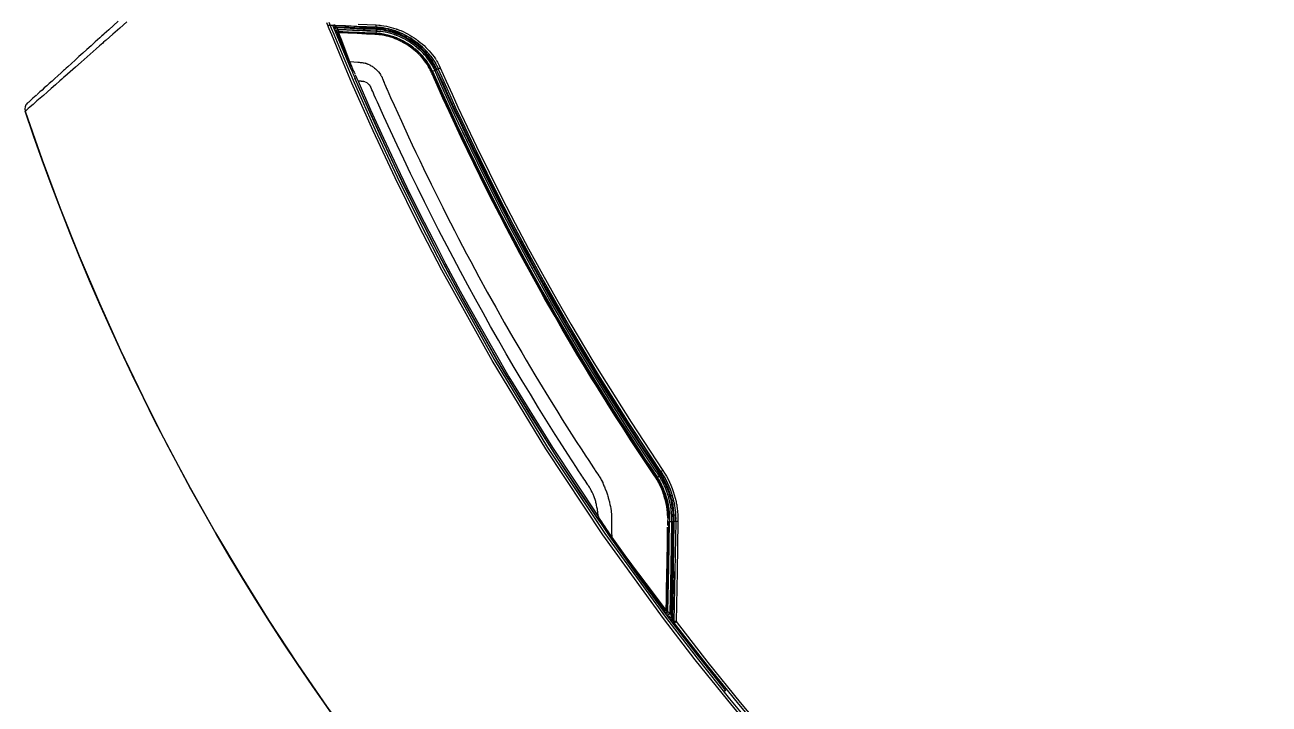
# Model space of a CAD drawing. Header units: millimetres. Extents: x 1291 to 5660, y 748 to 2981.
# Drawn here: x 2486.4 to 2654, y 1834.1 to 1925.6 of the extents above; entities that cross this region are included whole.
import ezdxf

# ---------------------------------------------------------------- set-up
doc = ezdxf.new("R2010")
doc.units = ezdxf.units.MM

msp = doc.modelspace()

# ---------------------------------------------------------------- linework, layer by layer
msp.add_line((2571.83, 1864.8), (2571.61, 1864.66))
for points in [[(2500.13, 1926.03), (2499.18, 1925.19), (2498.25, 1924.37), (2497.34, 1923.57), (2497.23, 1923.47), (2497.01, 1923.28), (2496.9, 1923.18), (2496.46, 1922.79), (2496.02, 1922.41), (2495.6, 1922.03), (2494.77, 1921.31), (2493.98, 1920.61), (2493.22, 1919.94), (2492.49, 1919.3), (2492.13, 1918.98), (2491.79, 1918.68), (2491.62, 1918.53), (2491.46, 1918.39), (2491.37, 1918.31), (2491.13, 1918.1), (2490.51, 1917.55), (2489.93, 1917.04), (2489.39, 1916.57), (2488.9, 1916.13), (2488.44, 1915.74), (2488.03, 1915.38), (2487.94, 1915.29), (2487.85, 1915.21), (2487.71, 1915.09), (2487.67, 1915.05), (2487.5, 1914.91), (2487.35, 1914.77), (2487.08, 1914.54), (2486.86, 1914.34), (2486.81, 1914.3), (2486.76, 1914.26), (2486.72, 1914.22), (2486.68, 1914.19), (2486.61, 1914.13), (2486.56, 1914.08), (2486.51, 1914.04), (2486.48, 1914.01), (2486.47, 1914), (2486.46, 1914)], [(2498.95, 1926.1), (2498.32, 1925.52), (2497.7, 1924.96), (2497.39, 1924.68), (2497.08, 1924.41), (2497.01, 1924.34), (2496.78, 1924.13), (2496.63, 1924), (2496.48, 1923.86), (2495.89, 1923.33), (2495.31, 1922.81), (2494.76, 1922.3), (2494.21, 1921.82), (2493.69, 1921.34), (2493.18, 1920.88), (2492.68, 1920.43), (2492.2, 1919.99), (2491.96, 1919.78), (2491.73, 1919.58), (2491.62, 1919.47), (2491.51, 1919.37), (2491.45, 1919.32), (2491.28, 1919.17), (2490.85, 1918.78), (2490.45, 1918.41), (2490.06, 1918.06), (2489.69, 1917.73), (2489.34, 1917.41), (2489.01, 1917.12), (2488.71, 1916.84), (2488.42, 1916.58), (2488.28, 1916.46), (2488.15, 1916.34), (2488.09, 1916.28), (2488.03, 1916.22), (2488, 1916.19)], [(2583.32, 1831.93), (2581.09, 1834.64), (2576.71, 1840.1), (2572.44, 1845.64), (2564.27, 1856.94), (2556.57, 1868.52), (2549.34, 1880.4), (2542.57, 1892.56), (2539.37, 1898.75), (2536.28, 1905.01), (2533.31, 1911.36), (2530.46, 1917.77), (2529.08, 1921), (2527.73, 1924.26), (2527.4, 1925.07), (2527.07, 1925.89)], [(2527.35, 1926), (2527.68, 1925.18), (2528.01, 1924.37), (2529.36, 1921.12), (2530.74, 1917.88), (2533.59, 1911.48), (2536.55, 1905.15), (2539.64, 1898.89), (2542.84, 1892.7), (2549.6, 1880.55), (2556.82, 1868.68), (2564.52, 1857.1), (2572.68, 1845.82), (2576.94, 1840.29), (2581.32, 1834.83), (2583.55, 1832.12)], [(2531.31, 1925.72), (2533.73, 1925.61), (2534.08, 1925.59), (2534.25, 1925.58), (2534.42, 1925.56), (2534.75, 1925.51), (2535.09, 1925.45), (2535.42, 1925.38), (2535.75, 1925.29), (2536.07, 1925.2), (2536.4, 1925.09), (2536.48, 1925.06), (2536.56, 1925.04), (2536.64, 1925), (2536.72, 1924.97), (2536.88, 1924.91), (2537.04, 1924.85), (2537.35, 1924.71), (2537.66, 1924.56), (2537.96, 1924.4), (2538.25, 1924.24), (2538.54, 1924.06), (2538.83, 1923.88), (2538.97, 1923.78), (2539.11, 1923.68), (2539.18, 1923.63), (2539.25, 1923.58), (2539.32, 1923.53), (2539.39, 1923.48), (2539.65, 1923.27), (2539.91, 1923.05), (2540.17, 1922.83), (2540.41, 1922.59), (2540.65, 1922.35), (2540.88, 1922.11), (2541.1, 1921.85), (2541.31, 1921.59), (2541.51, 1921.31), (2541.7, 1921.03), (2541.75, 1920.96)], [(2496.93, 1924.27), (2496.86, 1924.2)], [(2530.3, 1919.74), (2527.89, 1925.52), (2527.28, 1925.55)], [(2527.96, 1925.52), (2527.93, 1925.52), (2527.89, 1925.52)], [(2527.95, 1925.59), (2527.95, 1925.57), (2527.95, 1925.57), (2527.96, 1925.55)], [(2527.96, 1925.54), (2527.96, 1925.53)], [(2528.21, 1925.54), (2528.2, 1925.54), (2528.2, 1925.54), (2528.1, 1925.58), (2528.03, 1925.67), (2528.1, 1925.58), (2528.21, 1925.54), (2528.24, 1925.54), (2528.27, 1925.54), (2529.49, 1925.49), (2530.7, 1925.44), (2531.46, 1925.41), (2532.21, 1925.37), (2532.97, 1925.35), (2533.73, 1925.31), (2532.41, 1925.37), (2531.1, 1925.42), (2530.34, 1925.45), (2529.59, 1925.48), (2528.9, 1925.51), (2528.2, 1925.54)], [(2528.05, 1925.61), (2528.05, 1925.59), (2528.05, 1925.58), (2528.06, 1925.57)], [(2528.06, 1925.55), (2528.07, 1925.52), (2528.08, 1925.51)], [(2528.09, 1925.49), (2528.09, 1925.47), (2528.1, 1925.44)], [(2528.12, 1925.41), (2528.13, 1925.37), (2528.14, 1925.34), (2528.16, 1925.3), (2528.17, 1925.26), (2528.23, 1925.28), (2528.35, 1925.33), (2528.38, 1925.28), (2528.41, 1925.21), (2528.28, 1925.16), (2528.22, 1925.14), (2528.2, 1925.2), (2528.17, 1925.26)], [(2528.21, 1925.57), (2528.22, 1925.58), (2528.22, 1925.6)], [(2528.22, 1925.51), (2528.22, 1925.51)], [(2528.25, 1925.07), (2528.24, 1925.1), (2528.22, 1925.14)], [(2533.72, 1925.11), (2533.52, 1925.12), (2533.32, 1925.13), (2532.51, 1925.16), (2531.71, 1925.19), (2530.04, 1925.26), (2528.35, 1925.33), (2528.34, 1925.35), (2528.33, 1925.37), (2528.23, 1925.5)], [(2528.28, 1925.44), (2528.26, 1925.45), (2528.25, 1925.47)], [(2528.39, 1924.77), (2528.38, 1924.79), (2528.37, 1924.81), (2528.35, 1924.84), (2528.34, 1924.86), (2528.28, 1924.99)], [(2528.32, 1925.39), (2528.3, 1925.4)], [(2528.32, 1924.92), (2528.3, 1924.96)], [(2528.42, 1924.73), (2528.41, 1924.73), (2528.41, 1924.73), (2528.4, 1924.74), (2528.4, 1924.74)], [(2536.43, 1924.42), (2536.21, 1924.5), (2535.6, 1924.69), (2534.98, 1924.84), (2534.67, 1924.89), (2534.35, 1924.94), (2534.2, 1924.96), (2533.95, 1924.98), (2533.71, 1924.99), (2531.96, 1925.06), (2530.2, 1925.14), (2529.4, 1925.17), (2528.6, 1925.21), (2528.5, 1925.21), (2528.41, 1925.21), (2528.44, 1925.18), (2528.47, 1925.14), (2528.48, 1925.12), (2528.5, 1925.11), (2528.51, 1925.09)], [(2528.6, 1925), (2528.43, 1924.92), (2528.41, 1924.73)], [(2536.58, 1924.14), (2536.29, 1924.26), (2536.21, 1924.28), (2536.14, 1924.31), (2535.55, 1924.49), (2534.94, 1924.64), (2534.64, 1924.69), (2534.33, 1924.74), (2534.17, 1924.75), (2534.01, 1924.77), (2533.86, 1924.78), (2533.7, 1924.79), (2532.96, 1924.82), (2532.22, 1924.85), (2530.74, 1924.91), (2529.67, 1924.96), (2528.6, 1925), (2528.61, 1925), (2528.44, 1924.92), (2528.42, 1924.73)], [(2528.64, 1924.7), (2528.52, 1924.65), (2528.46, 1924.62), (2528.45, 1924.64), (2528.44, 1924.66), (2528.44, 1924.68), (2528.43, 1924.71), (2528.42, 1924.72)], [(2528.63, 1924.81), (2528.64, 1924.78), (2528.66, 1924.54), (2528.55, 1924.53), (2528.49, 1924.57), (2528.48, 1924.58), (2528.47, 1924.59), (2528.47, 1924.6), (2528.47, 1924.62)], [(2529.97, 1920.7), (2529.59, 1921.66), (2529.22, 1922.63), (2528.49, 1924.57)], [(2528.53, 1925.08), (2528.53, 1925.07)], [(2528.55, 1925.05), (2528.57, 1925.04), (2528.58, 1925.03)], [(2528.59, 1925.01), (2528.6, 1925.01)], [(2528.61, 1925), (2529.19, 1924.98), (2529.78, 1924.95), (2530.52, 1924.92), (2531.26, 1924.89), (2532.48, 1924.84), (2533.7, 1924.79), (2533.76, 1924.79), (2533.78, 1924.78)], [(2528.61, 1924.99), (2528.62, 1924.87), (2528.63, 1924.86)], [(2528.62, 1924.9), (2528.62, 1924.9)], [(2528.64, 1924.75), (2528.64, 1924.73)], [(2528.64, 1924.7), (2528.65, 1924.67)], [(2536.04, 1924.02), (2535.47, 1924.2), (2534.88, 1924.34), (2534.29, 1924.44), (2533.69, 1924.49), (2532.95, 1924.52), (2531.47, 1924.58), (2530.73, 1924.61), (2529.99, 1924.64), (2529.24, 1924.67), (2528.94, 1924.68), (2528.65, 1924.7)], [(2528.65, 1924.7), (2529.91, 1924.64), (2531.17, 1924.59), (2531.8, 1924.56), (2532.43, 1924.53), (2532.74, 1924.52), (2533.06, 1924.51), (2533.22, 1924.51), (2533.69, 1924.48), (2533.99, 1924.46), (2534.29, 1924.42), (2534.59, 1924.38), (2534.88, 1924.33), (2535.17, 1924.26), (2535.46, 1924.18), (2535.74, 1924.09), (2536.03, 1924), (2536.31, 1923.89), (2536.58, 1923.78)], [(2528.65, 1924.66), (2528.65, 1924.63), (2528.66, 1924.62), (2528.66, 1924.58)], [(2537.13, 1923.36), (2537.07, 1923.4), (2536.8, 1923.53), (2536.53, 1923.65), (2536.26, 1923.76), (2535.99, 1923.86), (2535.71, 1923.96), (2535.43, 1924.04), (2535.14, 1924.12), (2534.86, 1924.18), (2534.57, 1924.23), (2534.27, 1924.28), (2534.13, 1924.3), (2533.98, 1924.31), (2533.83, 1924.32), (2533.68, 1924.33), (2533.53, 1924.34), (2533.21, 1924.35), (2533.06, 1924.36), (2532.74, 1924.37), (2532.42, 1924.38), (2531.8, 1924.41), (2531.17, 1924.44), (2529.92, 1924.49), (2528.66, 1924.54), (2529.03, 1923.57), (2529.77, 1921.64), (2530.14, 1920.67), (2530.71, 1920.63), (2531.27, 1920.58), (2531.41, 1920.58), (2531.55, 1920.57), (2531.62, 1920.56), (2531.69, 1920.55), (2531.8, 1920.55)], [(2533.68, 1924.33), (2533.69, 1924.4), (2533.69, 1924.48)], [(2533.71, 1924.99), (2533.7, 1924.85), (2533.7, 1924.79), (2533.7, 1924.7), (2533.69, 1924.49)], [(2537.86, 1923.89), (2537.79, 1923.93), (2537.72, 1923.96), (2537.57, 1924.04), (2537.43, 1924.11), (2537.14, 1924.26), (2536.84, 1924.38), (2536.55, 1924.51), (2536.25, 1924.62), (2535.95, 1924.72), (2535.64, 1924.81), (2535.32, 1924.89), (2535.01, 1924.96), (2534.85, 1924.99), (2534.69, 1925.01), (2534.53, 1925.04), (2534.37, 1925.06), (2534.05, 1925.09), (2533.72, 1925.11), (2533.72, 1925.15), (2533.73, 1925.5), (2533.73, 1925.55), (2533.73, 1925.61)], [(2533.72, 1925.22), (2533.73, 1925.25)], [(2533.73, 1925.4), (2533.73, 1925.45)], [(2541.45, 1920.87), (2541.26, 1921.15), (2541.07, 1921.41), (2540.86, 1921.67), (2540.65, 1921.92), (2540.43, 1922.15), (2540.2, 1922.39), (2539.96, 1922.61), (2539.71, 1922.83), (2539.46, 1923.04), (2539.2, 1923.25), (2539.13, 1923.29), (2539.07, 1923.35), (2539, 1923.39), (2538.93, 1923.44), (2538.8, 1923.54), (2538.66, 1923.63), (2538.38, 1923.81), (2538.1, 1923.98), (2537.81, 1924.14), (2537.52, 1924.29), (2537.23, 1924.44), (2536.92, 1924.57), (2536.77, 1924.63), (2536.62, 1924.7), (2536.54, 1924.73), (2536.31, 1924.81), (2535.99, 1924.91), (2535.67, 1925), (2535.36, 1925.08), (2535.04, 1925.15), (2534.71, 1925.21), (2534.39, 1925.26), (2534.06, 1925.29), (2533.89, 1925.3), (2533.73, 1925.31), (2534.06, 1925.29), (2534.39, 1925.26), (2534.56, 1925.24), (2534.72, 1925.21), (2534.88, 1925.18), (2535.04, 1925.15)], [(2533.87, 1924.98), (2533.8, 1924.99)], [(2533.82, 1924.78), (2533.86, 1924.78), (2533.94, 1924.77), (2534.02, 1924.77), (2534.17, 1924.75)], [(2538.1, 1923.37), (2537.83, 1923.53), (2537.56, 1923.68), (2537.28, 1923.82), (2537.01, 1923.95), (2536.72, 1924.08), (2536.44, 1924.2), (2536.14, 1924.31), (2535.54, 1924.49), (2534.94, 1924.64), (2534.63, 1924.69), (2534.33, 1924.74)], [(2535.36, 1925.08), (2535.69, 1925), (2536, 1924.91), (2536.46, 1924.75)], [(2573.55, 1859.12), (2573.54, 1859.52), (2573.5, 1859.92), (2573.47, 1860.32), (2573.44, 1860.52), (2573.42, 1860.61), (2573.41, 1860.71), (2573.38, 1860.91), (2573.33, 1861.11), (2573.25, 1861.5), (2573.15, 1861.89), (2573.13, 1861.99), (2572.98, 1862.46), (2572.91, 1862.65), (2572.77, 1863.03), (2572.62, 1863.4), (2572.45, 1863.77), (2572.36, 1863.95), (2572.27, 1864.13), (2572.18, 1864.3), (2572.08, 1864.47), (2572.03, 1864.56), (2571.97, 1864.65), (2571.92, 1864.73), (2571.87, 1864.82), (2571.6, 1865.23), (2571.46, 1865.43), (2571.32, 1865.63), (2571.05, 1866.04), (2570.78, 1866.44), (2569.69, 1868.07), (2568.62, 1869.7), (2567.55, 1871.34), (2565.44, 1874.64), (2563.38, 1877.96), (2562.36, 1879.63), (2561.35, 1881.3), (2560.35, 1882.98), (2559.36, 1884.67), (2558.37, 1886.36), (2557.4, 1888.06), (2556.44, 1889.76), (2555.49, 1891.47), (2553.61, 1894.9), (2552.69, 1896.63), (2551.78, 1898.36), (2550.88, 1900.09), (2549.98, 1901.83), (2549.1, 1903.58), (2548.23, 1905.33), (2546.51, 1908.84), (2544.83, 1912.38), (2544.01, 1914.15), (2543.2, 1915.93), (2542.39, 1917.72), (2541.6, 1919.5), (2541.61, 1919.51), (2541.62, 1919.51), (2541.63, 1919.52), (2541.66, 1919.53), (2541.68, 1919.54), (2541.72, 1919.55), (2541.75, 1919.57), (2541.78, 1919.59), (2541.72, 1919.73), (2541.65, 1919.88), (2541.57, 1920.02), (2541.5, 1920.16), (2541.34, 1920.44), (2541.17, 1920.71), (2540.99, 1920.97), (2540.81, 1921.22), (2540.61, 1921.47), (2540.4, 1921.71), (2540.18, 1921.94), (2539.97, 1922.16), (2539.73, 1922.38), (2539.5, 1922.59), (2539.37, 1922.7), (2539, 1923), (2538.74, 1923.18), (2538.48, 1923.36), (2538.21, 1923.54), (2537.94, 1923.7), (2537.67, 1923.86), (2537.38, 1924), (2537.1, 1924.14), (2536.8, 1924.27), (2536.66, 1924.33), (2536.51, 1924.39), (2536.28, 1924.47)], [(2536.31, 1924.81), (2536.61, 1924.69), (2536.92, 1924.57), (2537.22, 1924.44)], [(2539.12, 1922.65), (2538.99, 1922.74), (2538.87, 1922.84), (2538.62, 1923.02), (2538.36, 1923.2), (2538.1, 1923.37), (2537.84, 1923.53), (2537.56, 1923.68), (2537.29, 1923.82), (2537.01, 1923.95), (2536.73, 1924.08), (2536.58, 1924.14)], [(2537.52, 1924.29), (2537.67, 1924.22), (2538.1, 1923.98), (2538.38, 1923.81), (2538.66, 1923.63), (2538.93, 1923.44), (2539.2, 1923.25), (2539.46, 1923.05), (2539.71, 1922.84), (2539.96, 1922.62), (2540.19, 1922.39), (2540.31, 1922.27), (2540.42, 1922.15), (2540.48, 1922.1), (2540.54, 1922.03), (2540.59, 1921.97), (2540.65, 1921.91), (2540.86, 1921.66)], [(2537.89, 1924.1), (2537.96, 1924.06)], [(2538.86, 1922.46), (2538.8, 1922.51), (2538.74, 1922.55), (2538.68, 1922.6), (2538.44, 1922.78), (2538.19, 1922.95), (2537.93, 1923.11), (2537.68, 1923.27), (2537.42, 1923.41), (2537.15, 1923.55), (2536.88, 1923.68), (2536.6, 1923.8), (2536.46, 1923.86), (2536.32, 1923.92), (2536.11, 1924)], [(2536.25, 1923.94), (2536.18, 1923.97)], [(2536.86, 1923.65), (2537.12, 1923.52), (2537.19, 1923.49), (2537.52, 1923.31), (2537.91, 1923.08), (2538.16, 1922.91), (2538.4, 1922.74), (2538.64, 1922.56), (2538.88, 1922.38), (2539.1, 1922.19), (2539.33, 1921.99), (2539.54, 1921.78), (2539.6, 1921.72), (2539.7, 1921.61), (2539.86, 1921.45), (2539.96, 1921.34), (2540.15, 1921.11), (2540.33, 1920.87), (2540.51, 1920.64), (2540.67, 1920.39), (2540.83, 1920.13), (2540.98, 1919.87), (2541.04, 1919.74), (2541.11, 1919.6), (2541.24, 1919.33), (2541.29, 1919.22), (2541.34, 1919.11), (2541.39, 1919), (2541.44, 1918.89), (2541.64, 1918.44), (2541.83, 1918), (2542.03, 1917.55), (2542.43, 1916.67), (2542.83, 1915.78), (2543.64, 1914.01), (2544.46, 1912.25), (2545.29, 1910.49), (2546.12, 1908.74), (2546.98, 1906.99), (2547.83, 1905.24), (2548.7, 1903.5), (2549.58, 1901.76), (2550.47, 1900.04), (2551.37, 1898.31), (2551.82, 1897.45), (2552.73, 1895.73), (2553.19, 1894.87), (2554.12, 1893.16), (2555.05, 1891.46), (2555.53, 1890.6), (2556, 1889.76), (2556.48, 1888.91), (2556.96, 1888.06), (2557.92, 1886.38), (2558.89, 1884.69), (2559.88, 1883.01), (2560.87, 1881.34), (2561.88, 1879.67), (2562.88, 1878.01), (2563.39, 1877.18), (2564.42, 1875.53), (2564.94, 1874.71), (2565.98, 1873.06), (2567.03, 1871.42), (2568.09, 1869.79), (2569.16, 1868.17), (2569.42, 1867.76), (2569.69, 1867.36), (2569.96, 1866.95), (2570.23, 1866.55), (2570.91, 1865.54), (2571.05, 1865.34), (2571.19, 1865.13), (2571.32, 1864.93), (2571.43, 1864.76), (2571.64, 1864.41), (2571.84, 1864.05), (2572.03, 1863.68), (2572.11, 1863.49), (2572.27, 1863.12), (2572.42, 1862.73), (2572.46, 1862.64), (2572.56, 1862.35), (2572.62, 1862.15), (2572.68, 1861.95), (2572.78, 1861.56), (2572.87, 1861.16), (2572.94, 1860.76), (2573, 1860.35), (2573.05, 1859.95), (2573.08, 1859.54), (2573.09, 1859.34)], [(2539.51, 1921.63), (2539.46, 1921.69), (2539.24, 1921.89), (2539.02, 1922.09), (2538.8, 1922.28), (2538.57, 1922.46), (2538.33, 1922.63), (2538.09, 1922.8), (2537.84, 1922.96), (2537.59, 1923.11), (2537.33, 1923.26), (2537.27, 1923.29), (2537.2, 1923.33)], [(2537.33, 1923.42), (2537.39, 1923.38)], [(2542, 1919.67), (2541.97, 1919.65), (2541.9, 1919.62), (2541.76, 1919.92), (2541.61, 1920.21), (2541.46, 1920.48), (2541.28, 1920.76), (2541.1, 1921.02), (2540.91, 1921.28), (2540.71, 1921.54), (2540.5, 1921.78), (2540.44, 1921.84), (2540.39, 1921.9), (2540.16, 1922.14), (2540.05, 1922.25), (2539.82, 1922.47), (2539.57, 1922.69), (2539.33, 1922.89), (2539.07, 1923.09), (2538.81, 1923.28), (2538.55, 1923.46), (2538.28, 1923.64), (2538, 1923.8), (2537.93, 1923.84)], [(2541.32, 1920.07), (2541.17, 1920.34), (2541, 1920.6), (2540.82, 1920.86), (2540.64, 1921.1), (2540.45, 1921.35), (2540.25, 1921.58), (2540.03, 1921.81), (2539.82, 1922.03), (2539.59, 1922.24), (2539.36, 1922.45), (2539.24, 1922.55), (2538.99, 1922.74), (2538.93, 1922.79), (2538.87, 1922.84), (2538.62, 1923.02)], [(2541.32, 1919.38), (2541.19, 1919.66), (2541.05, 1919.92), (2540.9, 1920.19), (2540.74, 1920.44), (2540.57, 1920.69), (2540.39, 1920.93), (2540.2, 1921.16), (2540.01, 1921.39), (2539.8, 1921.61), (2539.59, 1921.82), (2539.38, 1922.03), (2539.15, 1922.22), (2539.04, 1922.32), (2538.92, 1922.41)], [(2539.12, 1922.65), (2539.24, 1922.55), (2539.36, 1922.45), (2539.59, 1922.24)], [(2531.84, 1918.01), (2531.81, 1918.01), (2531.74, 1918.01), (2531.68, 1918.02), (2531.6, 1918.02), (2531.54, 1918.02), (2531.41, 1918.03), (2531.28, 1918.04), (2532.97, 1914.19), (2534.71, 1910.36), (2536.49, 1906.56), (2538.32, 1902.78), (2540.18, 1899.03), (2542.1, 1895.3), (2543.07, 1893.44), (2544.06, 1891.6), (2545.05, 1889.75), (2546.05, 1887.92), (2551.61, 1878.22), (2557.47, 1868.7), (2563.65, 1859.35), (2563.53, 1859.27), (2563.48, 1859.23), (2562.3, 1860.97), (2561.13, 1862.72), (2559.97, 1864.47), (2558.83, 1866.22), (2556.56, 1869.76), (2554.34, 1873.32), (2550.02, 1880.52), (2545.88, 1887.82), (2545.37, 1888.75), (2544.87, 1889.67), (2544.37, 1890.59), (2543.87, 1891.51), (2542.89, 1893.37), (2541.91, 1895.23), (2540, 1898.96), (2538.13, 1902.72), (2536.3, 1906.49), (2534.52, 1910.29), (2532.78, 1914.11), (2531.09, 1917.96), (2530.94, 1918.31), (2530.79, 1918.67), (2530.75, 1918.75), (2530.64, 1919.02), (2530.57, 1919.19), (2530.5, 1919.37), (2530.36, 1919.71), (2530.22, 1920.04), (2530.09, 1920.37), (2529.96, 1920.69)], [(2530.14, 1920.67), (2530.27, 1920.36), (2530.4, 1920.04), (2530.54, 1919.72), (2530.68, 1919.4), (2530.75, 1919.23), (2530.83, 1919.06), (2530.86, 1918.97)], [(2572.99, 1859.23), (2572.99, 1859.33), (2572.99, 1859.43), (2572.98, 1859.54), (2572.95, 1859.94), (2572.91, 1860.34), (2572.85, 1860.74), (2572.77, 1861.14), (2572.69, 1861.53), (2572.58, 1861.92), (2572.52, 1862.12), (2572.46, 1862.31), (2572.43, 1862.41), (2572.4, 1862.51), (2572.36, 1862.6), (2572.33, 1862.7), (2572.18, 1863.08), (2572.01, 1863.45), (2571.93, 1863.63), (2571.84, 1863.82), (2571.75, 1864), (2571.65, 1864.17), (2571.55, 1864.35), (2571.34, 1864.7), (2571.22, 1864.87), (2570.14, 1866.48), (2569.87, 1866.89), (2569.6, 1867.29), (2569.33, 1867.7), (2569.06, 1868.1), (2567.99, 1869.73), (2566.93, 1871.36), (2565.88, 1873), (2564.84, 1874.65), (2564.32, 1875.47), (2563.81, 1876.3), (2563.3, 1877.12), (2562.79, 1877.95), (2561.77, 1879.62), (2560.77, 1881.28), (2559.78, 1882.95), (2558.79, 1884.63), (2557.82, 1886.32), (2556.85, 1888), (2556.37, 1888.85), (2555.9, 1889.7), (2554.95, 1891.4), (2554.01, 1893.11), (2553.09, 1894.82), (2552.17, 1896.53), (2551.72, 1897.39), (2551.26, 1898.25), (2550.37, 1899.98), (2549.48, 1901.71), (2548.6, 1903.45), (2547.73, 1905.19), (2546.87, 1906.94), (2546.02, 1908.68), (2545.18, 1910.44), (2544.35, 1912.2), (2543.54, 1913.96), (2542.72, 1915.73), (2541.93, 1917.51), (2541.53, 1918.39), (2541.43, 1918.62), (2541.33, 1918.84), (2541.28, 1918.95), (2541.24, 1919.06), (2541.19, 1919.18), (2541.14, 1919.29), (2541.07, 1919.42), (2541.01, 1919.56), (2540.95, 1919.69), (2540.88, 1919.82), (2540.73, 1920.07), (2540.58, 1920.32), (2540.41, 1920.57), (2540.24, 1920.8), (2540.05, 1921.03), (2539.86, 1921.26), (2539.67, 1921.48), (2539.61, 1921.53), (2539.56, 1921.58)], [(2539.81, 1922.03), (2540.03, 1921.81), (2540.24, 1921.58), (2540.44, 1921.35), (2540.63, 1921.11), (2540.82, 1920.86), (2541, 1920.6), (2541.08, 1920.47), (2541.28, 1920.14), (2541.47, 1919.79)], [(2540.33, 1921.96), (2540.27, 1922.02)], [(2541.07, 1921.4), (2541.26, 1921.13), (2541.45, 1920.86), (2541.62, 1920.58), (2541.79, 1920.3)], [(2541.58, 1920.66), (2541.54, 1920.73)], [(2541.79, 1920.88), (2541.84, 1920.81), (2541.88, 1920.74), (2541.97, 1920.59), (2542.05, 1920.44), (2542.21, 1920.14), (2542.35, 1919.82), (2543.14, 1918.05), (2543.94, 1916.28), (2544.74, 1914.52), (2545.56, 1912.76), (2547.22, 1909.26), (2548.92, 1905.78), (2550.66, 1902.31), (2552.44, 1898.87), (2554.26, 1895.44), (2556.11, 1892.04), (2558.01, 1888.66), (2559.94, 1885.3), (2560.92, 1883.62), (2561.91, 1881.96), (2562.91, 1880.3), (2563.92, 1878.64), (2568.05, 1872.08), (2572.33, 1865.61), (2572.58, 1865.23), (2572.81, 1864.84), (2573.03, 1864.43), (2573.23, 1864.03), (2573.42, 1863.61), (2573.59, 1863.18), (2573.74, 1862.75), (2573.88, 1862.31), (2574, 1861.87), (2574.11, 1861.43), (2574.13, 1861.31), (2574.15, 1861.2), (2574.2, 1860.97), (2574.23, 1860.75), (2574.27, 1860.52), (2574.32, 1860.07), (2574.35, 1859.61), (2574.37, 1859.15), (2574.37, 1858.7), (2574.26, 1851.97), (2574.12, 1845.25), (2573.91, 1845.26), (2573.82, 1845.26), (2573.96, 1851.98)], [(2491.39, 1919.27), (2491.34, 1919.22)], [(2531.73, 1920.55), (2531.83, 1920.55), (2531.97, 1920.53)], [(2532.01, 1920.53), (2532.03, 1920.53), (2532.04, 1920.53)], [(2532.11, 1920.51), (2532.23, 1920.48)], [(2532.15, 1920.5), (2532.18, 1920.5), (2532.2, 1920.49), (2532.22, 1920.48)], [(2532.25, 1920.47), (2532.31, 1920.45), (2532.38, 1920.43), (2532.45, 1920.4), (2532.52, 1920.37), (2532.58, 1920.34), (2532.65, 1920.32), (2532.85, 1920.22), (2532.91, 1920.18), (2533.04, 1920.11), (2533.16, 1920.04), (2533.28, 1919.96), (2533.34, 1919.92), (2533.4, 1919.87), (2533.51, 1919.78), (2533.63, 1919.69), (2533.84, 1919.49), (2534.04, 1919.28), (2534.21, 1919.05), (2534.29, 1918.93), (2534.37, 1918.81), (2534.39, 1918.78), (2534.41, 1918.75)], [(2540.98, 1920.06), (2540.94, 1920.12)], [(2541.14, 1919.29), (2541.19, 1919.31), (2541.24, 1919.33)], [(2541.2, 1920.27), (2541.24, 1920.2)], [(2541.37, 1919.4), (2541.32, 1919.38), (2542.12, 1917.59), (2542.92, 1915.81), (2543.73, 1914.03), (2544.56, 1912.25), (2545.39, 1910.48), (2546.23, 1908.71), (2547.09, 1906.95), (2547.95, 1905.2), (2548.83, 1903.45), (2549.71, 1901.7), (2550.6, 1899.96), (2551.51, 1898.22), (2552.42, 1896.49), (2553.34, 1894.76), (2554.28, 1893.04), (2555.22, 1891.33), (2556.18, 1889.62), (2557.14, 1887.91), (2558.11, 1886.21), (2559.09, 1884.52), (2561.08, 1881.15), (2563.11, 1877.8), (2564.14, 1876.14), (2565.18, 1874.48), (2566.23, 1872.83), (2567.29, 1871.18), (2568.36, 1869.54), (2569.43, 1867.91), (2569.97, 1867.09), (2570.52, 1866.28), (2570.79, 1865.87), (2571.07, 1865.47), (2571.34, 1865.06), (2571.48, 1864.86), (2571.61, 1864.66), (2571.67, 1864.57), (2571.71, 1864.49), (2571.76, 1864.41), (2571.81, 1864.32), (2571.91, 1864.15), (2572.09, 1863.81), (2572.26, 1863.45), (2572.34, 1863.28), (2572.49, 1862.91), (2572.63, 1862.55), (2572.69, 1862.37), (2572.75, 1862.18), (2572.78, 1862.09), (2572.81, 1861.99), (2572.83, 1861.9), (2572.86, 1861.81), (2572.96, 1861.43), (2573.04, 1861.05), (2573.07, 1860.86), (2573.11, 1860.66), (2573.12, 1860.57), (2573.14, 1860.47), (2573.15, 1860.37), (2573.16, 1860.28), (2573.21, 1859.89), (2573.23, 1859.5), (2573.25, 1859.11), (2573.25, 1858.72)], [(2541.6, 1919.5), (2541.47, 1919.79), (2541.4, 1919.93)], [(2541.55, 1919.48), (2541.51, 1919.47), (2541.47, 1919.45), (2541.42, 1919.42)], [(2541.59, 1919.5), (2541.57, 1919.49)], [(2541.62, 1920.59), (2541.71, 1920.45), (2541.79, 1920.3), (2541.94, 1920.01), (2541.98, 1919.93), (2542.01, 1919.86), (2542.07, 1919.74), (2542.08, 1919.7), (2542.07, 1919.7), (2542.05, 1919.69)], [(2541.87, 1920.15), (2541.94, 1920), (2541.98, 1919.93), (2542.01, 1919.85)], [(2542.02, 1919.68), (2542.13, 1919.73), (2542.17, 1919.74), (2542.21, 1919.76), (2542.3, 1919.8), (2542.35, 1919.82)], [(2542.03, 1919.82), (2542.05, 1919.78), (2542.06, 1919.76), (2542.07, 1919.74)], [(2572.08, 1865.45), (2567.8, 1871.92), (2563.67, 1878.49), (2562.66, 1880.14), (2561.66, 1881.81), (2560.67, 1883.47), (2559.68, 1885.15), (2557.75, 1888.51), (2555.85, 1891.9), (2554, 1895.3), (2552.18, 1898.73), (2550.39, 1902.18), (2548.65, 1905.64), (2546.95, 1909.13), (2545.29, 1912.64), (2544.47, 1914.4), (2543.67, 1916.16), (2542.87, 1917.93), (2542.08, 1919.7), (2542.08, 1919.73)], [(2573.31, 1863.08), (2573.14, 1863.49), (2572.96, 1863.9), (2572.77, 1864.3), (2572.55, 1864.69), (2572.33, 1865.07), (2572.08, 1865.45), (2570.99, 1867.05), (2569.92, 1868.67), (2568.86, 1870.29), (2567.8, 1871.92), (2566.75, 1873.55), (2565.71, 1875.19), (2564.68, 1876.83), (2563.67, 1878.49), (2559.68, 1885.15), (2555.85, 1891.9), (2554.92, 1893.59), (2553.99, 1895.3), (2553.08, 1897.01), (2552.17, 1898.73), (2550.39, 1902.17), (2548.65, 1905.64), (2547.79, 1907.38), (2546.95, 1909.13), (2546.11, 1910.88), (2545.29, 1912.64), (2544.47, 1914.4), (2543.67, 1916.16), (2542.87, 1917.93), (2542.08, 1919.7)], [(2542.09, 1919.71), (2542.11, 1919.71)], [(2491.29, 1918.24), (2491.21, 1918.17)], [(2530.72, 1918.85), (2530.68, 1918.93)], [(2580.58, 1835.92), (2580.83, 1835.94), (2576.79, 1841.01), (2572.84, 1846.15), (2568.99, 1851.36), (2565.23, 1856.66), (2557.99, 1867.46), (2551.13, 1878.57), (2549.48, 1881.4), (2547.85, 1884.24), (2547.44, 1884.96), (2547.04, 1885.67), (2546.64, 1886.39), (2546.24, 1887.11), (2545.45, 1888.55), (2544.67, 1889.99), (2543.11, 1892.88), (2541.59, 1895.79), (2540.09, 1898.71), (2538.62, 1901.64), (2537.19, 1904.58), (2535.78, 1907.54), (2534.39, 1910.5), (2533.03, 1913.48), (2530.86, 1918.44)], [(2530.9, 1918.89), (2530.97, 1918.72), (2531.13, 1918.38), (2531.28, 1918.04)], [(2532.1, 1917.97), (2532.04, 1917.99), (2531.9, 1918), (2531.87, 1918)], [(2532, 1917.99), (2531.99, 1917.99), (2531.97, 1918)], [(2532.26, 1917.91), (2532.2, 1917.94), (2532.13, 1917.96)], [(2532.47, 1917.81), (2532.44, 1917.83), (2532.38, 1917.86), (2532.32, 1917.89)], [(2572.78, 1846.78), (2570.92, 1849.23), (2569.08, 1851.68), (2568.17, 1852.92), (2567.26, 1854.16), (2566.36, 1855.4), (2565.46, 1856.65), (2565.23, 1856.98), (2565, 1857.31), (2564.78, 1857.65), (2564.55, 1857.98), (2564.32, 1858.32), (2564.1, 1858.66), (2563.87, 1859), (2563.65, 1859.35), (2563.59, 1859.87), (2563.52, 1860.39), (2563.46, 1860.65), (2563.42, 1860.9), (2563.38, 1861.03), (2563.36, 1861.16), (2563.32, 1861.29), (2563.29, 1861.41), (2563.21, 1861.66), (2563.13, 1861.91), (2563.08, 1862.04), (2563.03, 1862.16), (2562.99, 1862.28), (2562.93, 1862.41), (2562.82, 1862.65), (2562.7, 1862.89), (2562.64, 1863), (2562.57, 1863.12), (2562.51, 1863.23), (2562.44, 1863.34), (2562.36, 1863.46), (2562.29, 1863.57), (2562.22, 1863.68), (2562.15, 1863.79), (2562, 1864.01), (2561.85, 1864.23), (2561.71, 1864.45), (2561.56, 1864.67), (2561.41, 1864.89), (2561.27, 1865.11), (2560.98, 1865.56), (2560.69, 1866), (2560.11, 1866.89), (2559.54, 1867.77), (2558.4, 1869.56), (2557.84, 1870.45), (2556.71, 1872.25), (2555.6, 1874.05), (2554.5, 1875.85), (2553.4, 1877.66), (2552.32, 1879.48), (2551.25, 1881.31), (2550.19, 1883.14), (2549.14, 1884.98), (2548.11, 1886.83), (2547.08, 1888.68), (2546.07, 1890.54), (2545.06, 1892.4), (2544.07, 1894.27), (2542.12, 1898.02), (2541.16, 1899.91), (2540.21, 1901.8), (2539.27, 1903.7), (2538.35, 1905.6), (2537.44, 1907.51), (2536.54, 1909.43), (2535.64, 1911.35), (2534.76, 1913.27), (2533.89, 1915.2), (2533.67, 1915.68), (2533.46, 1916.17), (2533.35, 1916.41), (2533.25, 1916.65), (2533.14, 1916.89), (2533.09, 1917.01), (2533.04, 1917.14), (2533.02, 1917.17), (2533, 1917.2), (2533, 1917.23), (2532.98, 1917.26), (2532.95, 1917.32), (2532.92, 1917.37), (2532.91, 1917.4), (2532.89, 1917.43), (2532.75, 1917.58), (2532.66, 1917.68), (2532.55, 1917.76), (2532.53, 1917.77), (2532.49, 1917.79)], [(2532.85, 1917.47), (2532.85, 1917.48), (2532.8, 1917.54)], [(2534.42, 1918.72), (2534.44, 1918.68), (2534.48, 1918.62), (2534.51, 1918.56), (2534.54, 1918.49), (2534.57, 1918.42), (2534.58, 1918.39), (2534.63, 1918.25), (2534.64, 1918.21), (2534.65, 1918.2), (2534.65, 1918.18), (2534.66, 1918.16), (2534.67, 1918.14), (2534.69, 1918.08), (2534.72, 1918.01), (2534.72, 1917.99), (2534.78, 1917.87), (2534.81, 1917.81), (2534.83, 1917.74), (2534.86, 1917.67), (2534.89, 1917.61), (2534.92, 1917.54), (2534.95, 1917.47), (2535.01, 1917.34), (2535.07, 1917.2), (2535.13, 1917.07), (2535.19, 1916.93), (2535.66, 1915.86), (2536.14, 1914.79), (2537.11, 1912.66), (2538.08, 1910.53), (2538.58, 1909.47), (2539.08, 1908.41), (2539.58, 1907.35), (2540.09, 1906.29), (2541.11, 1904.18), (2542.15, 1902.08), (2542.68, 1901.04), (2543.21, 1899.99), (2543.74, 1898.95), (2544.27, 1897.9), (2544.81, 1896.86), (2545.35, 1895.82), (2545.9, 1894.79), (2546.45, 1893.76), (2547.56, 1891.69), (2548.69, 1889.63), (2549.82, 1887.59), (2550.97, 1885.54), (2552.14, 1883.51), (2553.32, 1881.49), (2553.91, 1880.47), (2554.51, 1879.47), (2555.11, 1878.46), (2555.72, 1877.46), (2556.94, 1875.46), (2558.17, 1873.46), (2558.79, 1872.47), (2559.42, 1871.48), (2560.68, 1869.51), (2561.32, 1868.52), (2561.96, 1867.54), (2562.28, 1867.05), (2562.76, 1866.31), (2562.92, 1866.07), (2563, 1865.94), (2563.16, 1865.7), (2563.24, 1865.58), (2563.41, 1865.34), (2563.57, 1865.09), (2563.73, 1864.85), (2563.75, 1864.81), (2563.77, 1864.79), (2563.79, 1864.76), (2563.81, 1864.72), (2563.96, 1864.47), (2564.03, 1864.35), (2564.1, 1864.21), (2564.23, 1863.95), (2564.26, 1863.88), (2564.29, 1863.81), (2564.35, 1863.68), (2564.4, 1863.54), (2564.46, 1863.4), (2564.52, 1863.27), (2564.54, 1863.2), (2564.57, 1863.13), (2564.73, 1862.71), (2564.82, 1862.43), (2564.87, 1862.29), (2564.91, 1862.15), (2564.95, 1862.01), (2564.99, 1861.87), (2565.01, 1861.8), (2565.07, 1861.59), (2565.09, 1861.51), (2565.13, 1861.37), (2565.15, 1861.3), (2565.21, 1861.02), (2565.27, 1860.74), (2565.32, 1860.45), (2565.36, 1860.16), (2565.41, 1859.58), (2565.42, 1858.99), (2565.4, 1858.4), (2565.4, 1858.25), (2565.41, 1858.11), (2565.41, 1858.07), (2565.41, 1858.03)], [(2534.74, 1917.96), (2534.75, 1917.94), (2534.76, 1917.91)], [(2544.01, 1914.15), (2543.2, 1915.93), (2542.39, 1917.72)], [(2487.94, 1916.14), (2487.91, 1916.12), (2487.69, 1915.91), (2487.49, 1915.73), (2487.31, 1915.58), (2487.16, 1915.44), (2487.03, 1915.32), (2486.92, 1915.22), (2486.84, 1915.15), (2486.78, 1915.09), (2486.75, 1915.07), (2486.73, 1915.06), (2486.63, 1914.95), (2486.55, 1914.83), (2486.48, 1914.7), (2486.43, 1914.56), (2486.4, 1914.31), (2486.41, 1914.27), (2486.42, 1914.13)], [(2486.4, 1914.29), (2486.4, 1914.26)], [(2486.42, 1914.12), (2486.45, 1913.97)], [(2486.46, 1913.99), (2486.46, 1913.99)], [(2487.8, 1915.17), (2487.76, 1915.13)], [(2548.23, 1905.33), (2547.36, 1907.09), (2546.51, 1908.84), (2545.67, 1910.61), (2544.83, 1912.38)], [(2557.4, 1888.06), (2556.44, 1889.76), (2555.49, 1891.47), (2554.55, 1893.18), (2553.61, 1894.9), (2552.69, 1896.63), (2551.78, 1898.36), (2550.88, 1900.09), (2549.98, 1901.83)], [(2567.55, 1871.34), (2566.49, 1872.98), (2565.44, 1874.64), (2564.41, 1876.29), (2563.38, 1877.96), (2561.35, 1881.3), (2559.36, 1884.67)], [(2571.91, 1865.34), (2572.03, 1865.41), (2572.08, 1865.45), (2572.09, 1865.43), (2572.09, 1865.42)], [(2572.33, 1865.61), (2572.16, 1865.5), (2572.08, 1865.45)], [(2572.11, 1865.4), (2572.13, 1865.38), (2572.14, 1865.35), (2572.17, 1865.31), (2572.2, 1865.26), (2572.44, 1864.88), (2572.55, 1864.69), (2572.76, 1864.29), (2572.96, 1863.89), (2573.05, 1863.69), (2573.14, 1863.49), (2573.23, 1863.28), (2573.31, 1863.07), (2573.46, 1862.65), (2573.6, 1862.22), (2573.65, 1862.01), (2573.71, 1861.8), (2573.74, 1861.69), (2573.77, 1861.58), (2573.79, 1861.47), (2573.84, 1861.25), (2573.86, 1861.14), (2573.88, 1861.03), (2573.9, 1860.92), (2573.97, 1860.48), (2574.02, 1860.04)], [(2563.85, 1864.66), (2563.89, 1864.6)], [(2564.05, 1864.31), (2564.07, 1864.28)], [(2564.16, 1864.08), (2564.19, 1864.01)], [(2571.22, 1864.87), (2571.27, 1864.9), (2571.32, 1864.93)], [(2571.73, 1864.73), (2571.72, 1864.73), (2571.71, 1864.72), (2571.68, 1864.7), (2571.67, 1864.69)], [(2573.55, 1858.71), (2573.55, 1859.1), (2573.54, 1859.48), (2573.51, 1859.86), (2573.47, 1860.24), (2573.45, 1860.43), (2573.42, 1860.62), (2573.39, 1860.81), (2573.35, 1861), (2573.28, 1861.37), (2573.19, 1861.74), (2573.17, 1861.84), (2573.14, 1861.93), (2573.03, 1862.29), (2572.98, 1862.48), (2572.84, 1862.84), (2572.71, 1863.19), (2572.55, 1863.54), (2572.4, 1863.88), (2572.22, 1864.22), (2572.03, 1864.55), (2571.99, 1864.62), (2571.91, 1864.76), (2571.87, 1864.82), (2571.74, 1865.02)], [(2571.82, 1864.79), (2571.81, 1864.78), (2571.77, 1864.76), (2571.75, 1864.75), (2571.74, 1864.74)], [(2571.85, 1864.81), (2571.85, 1864.81)], [(2571.87, 1864.83), (2571.87, 1864.82), (2571.87, 1864.82)], [(2571.91, 1864.85), (2571.91, 1864.84), (2571.89, 1864.83), (2571.88, 1864.83)], [(2571.95, 1864.87), (2571.94, 1864.87)], [(2571.97, 1864.88), (2571.96, 1864.88)], [(2572.02, 1864.92), (2572.01, 1864.91), (2571.99, 1864.9), (2571.98, 1864.89)], [(2572.04, 1864.93), (2572.03, 1864.92)], [(2572.99, 1858.72), (2573.09, 1858.72), (2573.08, 1858.35), (2573.08, 1858.16), (2573.07, 1857.6), (2573.07, 1857.22), (2573.06, 1856.85), (2573.06, 1856.47), (2573.05, 1856.1), (2573.04, 1855.73), (2573.02, 1854.23), (2573, 1852.73), (2572.97, 1851.23), (2572.94, 1849.73), (2572.88, 1846.74), (2572.95, 1846.64), (2573.02, 1846.55), (2573.14, 1852.63), (2573.25, 1858.72), (2573.72, 1858.71), (2573.75, 1858.71), (2573.75, 1859.1), (2573.74, 1859.49), (2573.72, 1859.88), (2573.68, 1860.27), (2573.65, 1860.46), (2573.62, 1860.65), (2573.59, 1860.85), (2573.55, 1861.04), (2573.48, 1861.42), (2573.39, 1861.8), (2573.28, 1862.17), (2573.22, 1862.36), (2573.17, 1862.54), (2573.04, 1862.91), (2572.89, 1863.27), (2572.74, 1863.63), (2572.58, 1863.97), (2572.4, 1864.32), (2572.2, 1864.66), (2572.08, 1864.59), (2572.03, 1864.55)], [(2572.26, 1865.16), (2572.32, 1865.07)], [(2572.49, 1862.54), (2572.52, 1862.45)], [(2573.82, 1861.36), (2573.72, 1861.8), (2573.6, 1862.23)], [(2565.03, 1861.73), (2565.05, 1861.66)], [(2573.33, 1861.98), (2573.36, 1861.89)], [(2573.81, 1861.36), (2573.9, 1860.92), (2573.97, 1860.48), (2574.02, 1860.04), (2574.05, 1859.59), (2574.06, 1859.37), (2574.07, 1859.15), (2574.08, 1859.04)], [(2572.69, 1846.66), (2570.83, 1849.1), (2568.98, 1851.57), (2568.07, 1852.8), (2567.16, 1854.04), (2566.26, 1855.28), (2565.37, 1856.53), (2565.13, 1856.86), (2564.89, 1857.2), (2564.66, 1857.53), (2564.42, 1857.87), (2564.19, 1858.21), (2563.72, 1858.89), (2563.48, 1859.23)], [(2565.42, 1858.84), (2565.41, 1858.77)], [(2565.42, 1858.92), (2565.42, 1858.88)], [(2573.31, 1846.41), (2573.31, 1846.41), (2573.32, 1846.41), (2573.32, 1846.4), (2573.44, 1852.56), (2573.55, 1858.71), (2573.44, 1852.56), (2573.32, 1846.4), (2573.18, 1846.22), (2572.96, 1846.29), (2572.96, 1846.29)], [(2572.99, 1858.16), (2572.99, 1858.35), (2572.99, 1858.72), (2573.09, 1859.34)], [(2573.09, 1859.24), (2573.09, 1859.13)], [(2573.36, 1858.72), (2573.41, 1858.71)], [(2573.46, 1846), (2573.49, 1845.93), (2573.51, 1845.85), (2573.64, 1852.28), (2573.75, 1858.71)], [(2574.07, 1858.7), (2573.95, 1851.98), (2573.82, 1845.26), (2573.84, 1845.16), (2573.88, 1845.07)], [(2574.07, 1858.71), (2574.01, 1858.71), (2573.87, 1858.71)], [(2574.08, 1858.7), (2574.08, 1859.15), (2574.07, 1859.37), (2574.05, 1859.6)], [(2574.08, 1858.82), (2574.07, 1858.79)], [(2574.37, 1858.7), (2574.17, 1858.7), (2574.08, 1858.71)], [(2565.41, 1858), (2565.42, 1857.96), (2565.42, 1857.89), (2565.42, 1857.82), (2565.44, 1857.23), (2565.46, 1856.65), (2565.39, 1856.58), (2565.37, 1856.53)], [(2572.78, 1846.78), (2572.81, 1848.28), (2572.84, 1849.76), (2572.87, 1851.26), (2572.95, 1855.74), (2572.96, 1856.11), (2572.96, 1856.48), (2572.96, 1856.85), (2572.97, 1857.23), (2572.98, 1857.6), (2572.98, 1857.97)], [(2572.11, 1847.3), (2568.78, 1851.84), (2565.47, 1856.5)], [(2572.21, 1847.42), (2572.21, 1847.53)], [(2572.87, 1846.42), (2572.86, 1846.43), (2572.79, 1846.53), (2572.72, 1846.62), (2572.7, 1846.64), (2572.69, 1846.66), (2572.71, 1846.71), (2572.78, 1846.78), (2572.8, 1846.77), (2572.88, 1846.74), (2572.77, 1846.65), (2572.72, 1846.62)], [(2572.86, 1846.43), (2572.91, 1846.46), (2573.02, 1846.55), (2573.05, 1846.54), (2573.08, 1846.52), (2573.13, 1846.5), (2573.15, 1846.49)], [(2572.89, 1846.39), (2572.89, 1846.4)], [(2572.91, 1846.37), (2572.9, 1846.38)], [(2572.93, 1846.34), (2572.92, 1846.35), (2572.92, 1846.36)], [(2572.95, 1846.31), (2572.95, 1846.31)], [(2572.97, 1846.27), (2572.97, 1846.28)], [(2572.98, 1846.25), (2572.98, 1846.25)], [(2573.25, 1846.26), (2573.22, 1846.24), (2573.18, 1846.22), (2573.15, 1846.21), (2573.13, 1846.21), (2573.07, 1846.22), (2573.05, 1846.22), (2573.03, 1846.23), (2573.02, 1846.24), (2573.01, 1846.25), (2573.01, 1846.25)], [(2573.02, 1846.19), (2573.01, 1846.2)], [(2573.13, 1846.04), (2573.11, 1846.06), (2573.06, 1846.13), (2573.05, 1846.15), (2573.03, 1846.17), (2573.03, 1846.18), (2573.02, 1846.18)], [(2573.2, 1845.94), (2573.17, 1845.98), (2573.15, 1846)], [(2573.2, 1846.46), (2573.21, 1846.46), (2573.22, 1846.46), (2573.24, 1846.44), (2573.26, 1846.44)], [(2573.34, 1845.76), (2573.32, 1845.77), (2573.29, 1845.82), (2573.26, 1845.86), (2573.23, 1845.9)], [(2573.27, 1846.43), (2573.28, 1846.43)], [(2573.32, 1846.39), (2573.33, 1846.38)], [(2573.33, 1846.37), (2573.34, 1846.34)], [(2573.35, 1846.32), (2573.35, 1846.31), (2573.35, 1846.29), (2573.41, 1846.15), (2573.43, 1846.07)], [(2573.37, 1846.26), (2573.38, 1846.22), (2573.39, 1846.18)], [(2573.75, 1845.22), (2573.73, 1845.25), (2573.71, 1845.27), (2573.66, 1845.33), (2573.61, 1845.39), (2573.57, 1845.45), (2573.54, 1845.48), (2573.52, 1845.51), (2573.5, 1845.55)], [(2573.84, 1845.14), (2573.83, 1845.16), (2573.81, 1845.21), (2573.8, 1845.26), (2573.82, 1845.26), (2573.82, 1845.21), (2573.83, 1845.18)], [(2573.88, 1845.07), (2573.96, 1845.13), (2574.12, 1845.25), (2578.4, 1839.74), (2582.77, 1834.33), (2587.25, 1829.01), (2591.81, 1823.8), (2596.47, 1818.68), (2601.23, 1813.67), (2603.64, 1811.19), (2606.07, 1808.75), (2608.53, 1806.33), (2611.02, 1803.93), (2621.19, 1794.59), (2631.73, 1785.64), (2642.66, 1777.09), (2653.97, 1768.94), (2653.86, 1768.77), (2653.8, 1768.69)], [(2573.82, 1845.14), (2573.8, 1845.15), (2573.79, 1845.18), (2573.78, 1845.19), (2573.76, 1845.21)], [(2573.84, 1845.16), (2573.84, 1845.14), (2573.85, 1845.11)], [(2573.87, 1845.09), (2573.85, 1845.1)], [(2573.88, 1845.08), (2573.87, 1845.08), (2573.87, 1845.09), (2573.87, 1845.09)], [(2654, 1768.55), (2653.97, 1768.57), (2653.96, 1768.58), (2653.95, 1768.59), (2653.93, 1768.6), (2653.91, 1768.61), (2653.86, 1768.65), (2653.8, 1768.69), (2642.49, 1776.85), (2631.55, 1785.4), (2620.99, 1794.36), (2610.81, 1803.71), (2608.33, 1806.11), (2605.86, 1808.54), (2603.43, 1810.99), (2601.01, 1813.46), (2596.25, 1818.48), (2591.59, 1823.6), (2587.02, 1828.82), (2582.55, 1834.13), (2578.16, 1839.55), (2573.88, 1845.07), (2573.88, 1845.07)]]:
    msp.add_lwpolyline(points)
for points in [[(2573.82, 1845.14), (2573.8, 1845.19), (2573.8, 1845.26, -0.006544), (2573.63, 1845.7), (2573.51, 1845.85), (2573.4, 1845.77), (2573.35, 1845.73), (2573.47, 1845.58), (2573.52, 1845.62), (2573.63, 1845.7), (2573.76, 1852.2), (2573.87, 1858.71), (2573.87, 1859.15), (2573.85, 1859.59), (2573.82, 1860.02), (2573.77, 1860.46), (2573.71, 1860.89), (2573.62, 1861.32), (2573.6, 1861.43), (2573.57, 1861.54), (2573.54, 1861.64), (2573.52, 1861.75), (2573.47, 1861.96), (2573.4, 1862.17), (2573.27, 1862.59), (2573.13, 1863), (2573.04, 1863.2), (2572.96, 1863.41), (2572.88, 1863.61), (2572.78, 1863.81), (2572.59, 1864.2), (2572.38, 1864.59), (2572.15, 1864.97), (2571.91, 1865.33), (2570.83, 1866.94), (2569.75, 1868.56), (2568.68, 1870.18), (2567.63, 1871.81), (2566.58, 1873.44), (2565.54, 1875.08), (2564.52, 1876.73), (2563.49, 1878.38), (2559.51, 1885.04), (2555.68, 1891.8), (2554.74, 1893.5), (2553.82, 1895.21), (2552.9, 1896.92), (2551.99, 1898.64), (2550.22, 1902.09), (2548.48, 1905.56), (2547.62, 1907.3), (2546.77, 1909.04), (2545.93, 1910.8), (2545.11, 1912.55), (2544.29, 1914.31), (2543.48, 1916.08), (2542.69, 1917.85), (2541.78, 1919.59), (2542.57, 1917.8), (2543.38, 1916.01), (2544.19, 1914.24), (2545.02, 1912.46), (2546.69, 1908.93), (2548.41, 1905.42), (2549.28, 1903.67), (2550.16, 1901.92), (2551.06, 1900.19), (2551.96, 1898.45), (2552.87, 1896.72), (2553.79, 1895), (2554.73, 1893.28), (2555.67, 1891.57), (2556.62, 1889.86), (2557.58, 1888.15), (2558.55, 1886.46), (2559.53, 1884.77), (2560.52, 1883.08), (2561.52, 1881.4), (2562.53, 1879.73), (2563.55, 1878.06), (2565.62, 1874.74), (2567.72, 1871.45), (2568.79, 1869.81), (2569.86, 1868.17), (2570.41, 1867.36), (2570.95, 1866.55), (2571.22, 1866.14), (2571.77, 1865.34), (2572.04, 1864.93), (2572.12, 1864.79), (2572.2, 1864.66)], [(2623.1, 1745.24), (2623.1, 1745.24), (2623.11, 1745.24), (2623.11, 1745.25, -0.180572), (2486.45, 1913.99), (2486.45, 1913.98), (2488.73, 1907.43), (2491.15, 1900.93), (2493.72, 1894.49), (2496.43, 1888.11), (2499.28, 1881.8), (2502.27, 1875.54), (2505.4, 1869.36), (2508.67, 1863.25), (2512.07, 1857.21), (2515.61, 1851.25), (2519.28, 1845.37), (2523.08, 1839.57), (2527.01, 1833.86), (2531.06, 1828.24), (2531.93, 1827.07)]]:
    msp.add_lwpolyline(points, format="xyb")

doc.saveas('drawing.dxf')
